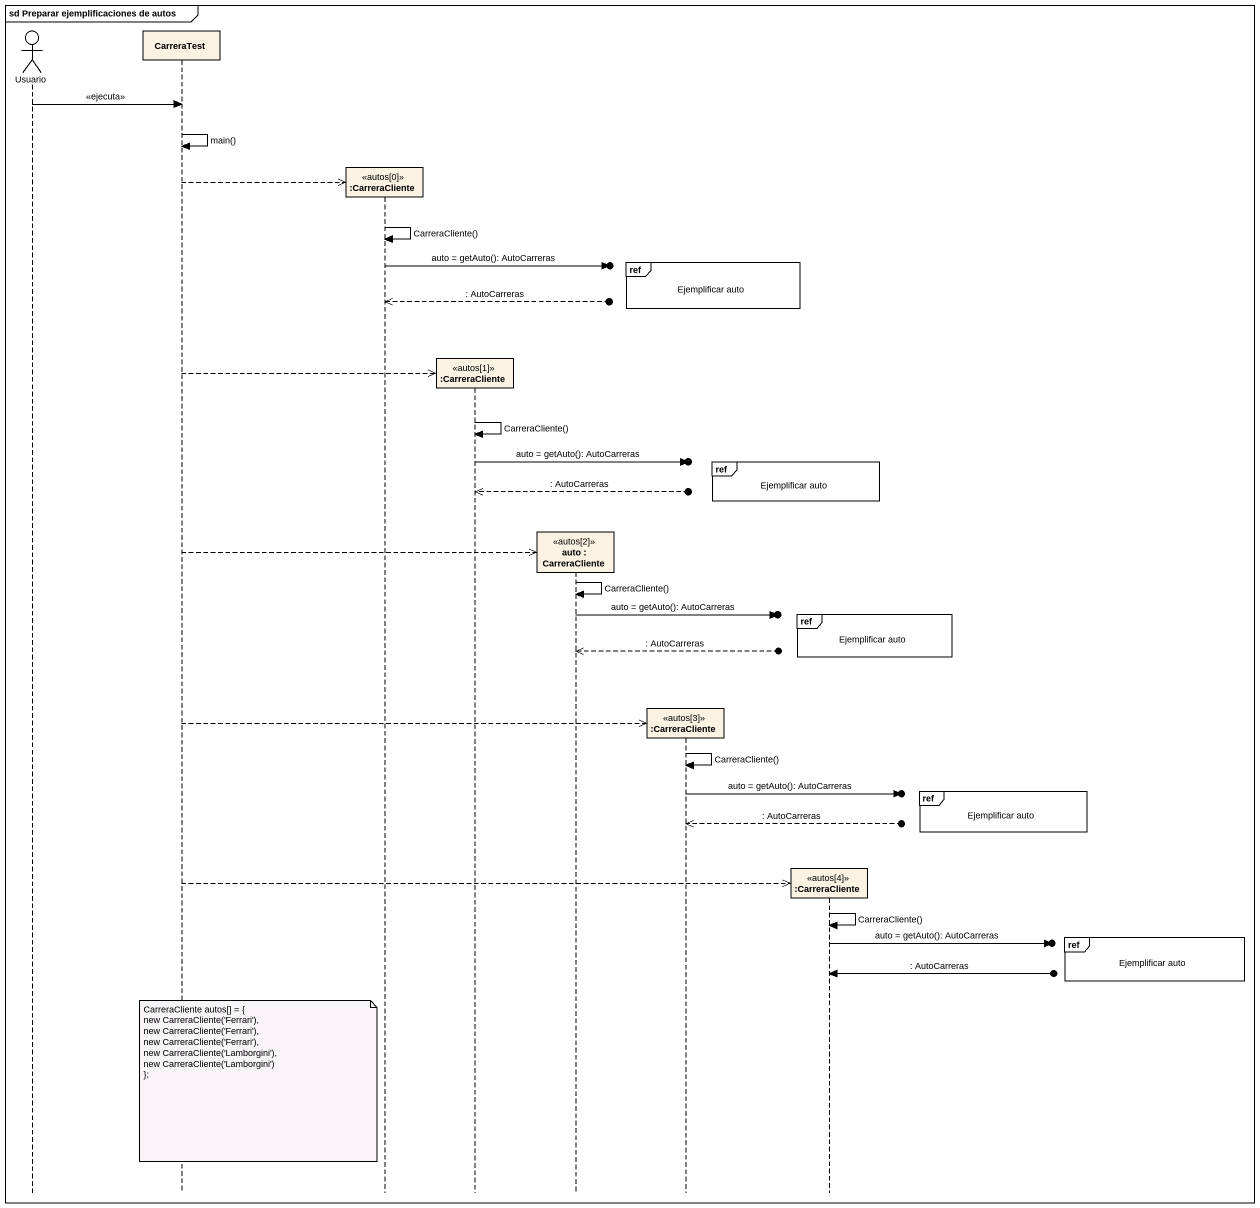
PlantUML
@startuml
mainframe sd Preparar ejemplificaciones de autos
hide footbox
actor Usuario
participant CarreraTest
participant ":CarreraCliente" as CarreraCliente <<autos[0]>>
participant ":CarreraCliente" as CarreraCliente_2 <<autos[1]>>
participant "auto : CarreraCliente" as auto <<autos[2]>>
participant ":CarreraCliente" as CarreraCliente_3 <<autos[3]>>
participant ":CarreraCliente" as CarreraCliente_4 <<autos[4]>>

Usuario -> CarreraTest : <<ejecuta>>
CarreraTest -> CarreraTest : main()
CarreraTest -->> CarreraCliente **
CarreraCliente -> CarreraCliente : CarreraCliente()
ref over CarreraCliente_3 : Ejemplificar auto
CarreraCliente ->o] : auto = getAuto(): AutoCarreras
CarreraCliente <<--o] : : AutoCarreras
CarreraTest -->> CarreraCliente_2 **
CarreraCliente_2 -> CarreraCliente_2 : CarreraCliente()
ref over CarreraCliente_4 : Ejemplificar auto
CarreraCliente_2 ->o] : auto = getAuto(): AutoCarreras
CarreraCliente_2 <<--o] : : AutoCarreras
CarreraTest -->> auto **
auto -> auto : CarreraCliente()
ref over CarreraCliente_4 : Ejemplificar auto
auto ->o] : auto = getAuto(): AutoCarreras
auto <<--o] : : AutoCarreras
CarreraTest -->> CarreraCliente_3 **
CarreraCliente_3 -> CarreraCliente_3 : CarreraCliente()
ref over CarreraCliente_4 : Ejemplificar auto
CarreraCliente_3 ->o] : auto = getAuto(): AutoCarreras
CarreraCliente_3 <<--o] : : AutoCarreras
CarreraTest -->> CarreraCliente_4 **
CarreraCliente_4 -> CarreraCliente_4 : CarreraCliente()
ref over CarreraCliente_4 : Ejemplificar auto
CarreraCliente_4 ->o] : auto = getAuto(): AutoCarreras
CarreraCliente_4 <-o] : : AutoCarreras
note over CarreraTest
  CarreraCliente autos[] = {
  new CarreraCliente('Ferrari'),
  new CarreraCliente('Ferrari'),
  new CarreraCliente('Ferrari'),
  new CarreraCliente('Lamborgini'),
  new CarreraCliente('Lamborgini')
  ~};
end note
@enduml
